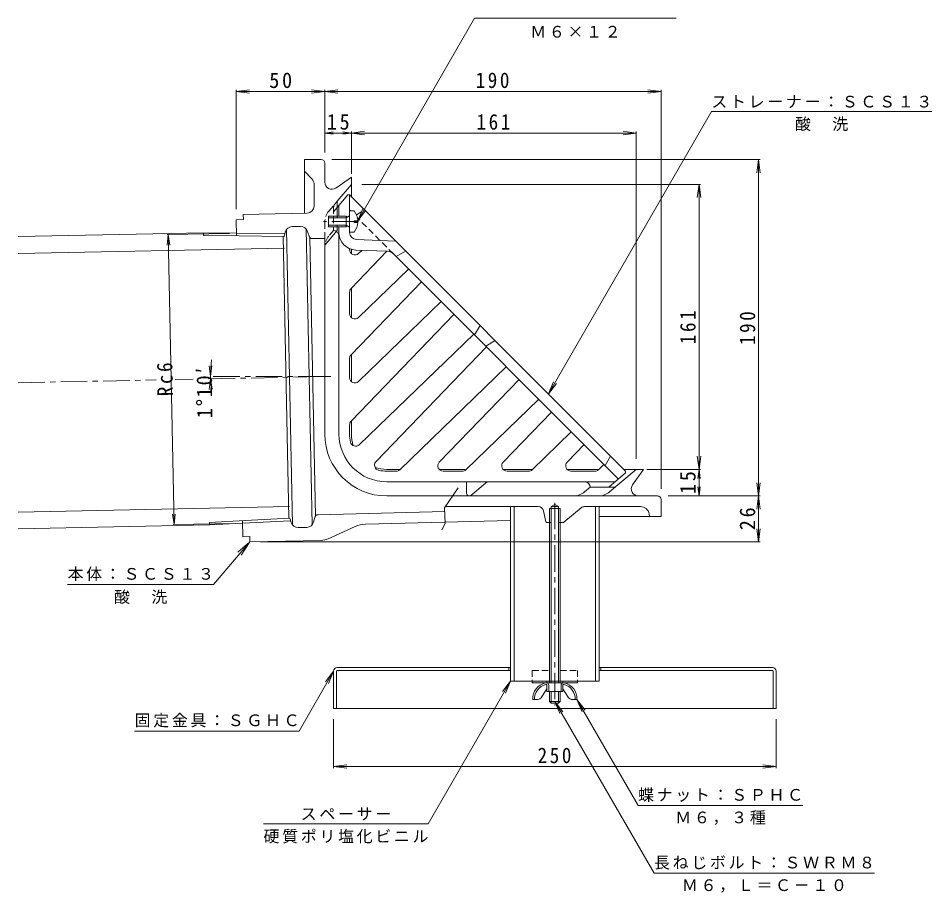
# Model space of a CAD drawing. Units: millimetres at full size, sheet at 1:3. Extents: x -711 to 744, y -582 to 553.
# Drawn here: x -711 to -195, y -405 to 89 of the extents above; entities that cross this region are included whole.
import ezdxf

# ---------------------------------------------------------------- set-up
doc = ezdxf.new("R2010")
doc.units = ezdxf.units.MM
doc.header["$LTSCALE"] = 3
doc.linetypes.add('CHAIN1', pattern=[8, 5, -1, 1, -1])
doc.linetypes.add('DASHED1', pattern=[1.8, 1.2, -0.6])
for name, color, linetype, lineweight in [('3-0', 4, 'Continuous', 9), ('3-2', 6, 'Continuous', 9), ('3-3', 4, 'Continuous', 9), ('3-4', 7, 'Continuous', 9), ('3-5', 7, 'Continuous', 9), ('3-6', 6, 'Continuous', 9), ('3-A', 2, 'Continuous', 9), ('3-B', 3, 'Continuous', 9), ('3-C', 6, 'Continuous', 9), ('3-D', 7, 'Continuous', 9)]:
    doc.layers.add(name, color=color, linetype=linetype, lineweight=lineweight)
doc.styles.add('ＭＳ ゴシック', font='')
doc.styles.get('ＭＳ ゴシック').set_extended_font_data('MS Gothic')

msp = doc.modelspace()

# ---------------------------------------------------------------- linework, layer by layer
at = {"layer": '3-0'}
for p, q in [((-539.85, 8.737), (-549.35, 8.737)), ((-549.35, -21.501), (-549.35, 8.737)), ((-537.85, -4.082), (-537.85, 6.737)), ((-545.193, -2.22), (-549.35, 2.237)), ((-531.555, -7.358), (-522.85, -1.263)), ((-522.85, -12.263), (-522.85, -1.263)), ((-543.85, -17.47), (-543.85, -5.63)), ((-530.85, -14.797), (-522.85, -5.263)), ((-530.85, -24.133), (-530.85, -14.797)), ((-587.85, -25.286), (-587.665, -34.346)), ((-547.768, -21.469), (-583.912, -22.205)), ((-556.038, -197.734), (-559.441, -30.648)), ((-551.489, -29.046), (-556.397, -29.146)), ((-545.039, -197.576), (-548.444, -30.359)), ((-530.85, -31.263), (-530.85, -28.393)), ((-587.695, -32.869), (-560.439, -33.166)), ((-586.186, -34.364), (-560.8, -34.64)), ((-558.118, -193.83), (-561.36, -34.634)), ((-560.8, -34.64), (-560.201, -32.194)), ((-546.774, -34.501), (-547.584, -31.869)), ((-543.14, -192.592), (-546.344, -35.256)), ((-544.822, -35.912), (-537.85, -35.77)), ((-530.85, -31.263), (-537.85, -39.605)), ((-537.85, -35.77), (-537.85, -146.263)), ((-522.85, -44.388), (-522.85, -41.953)), ((-522.85, -80.527), (-522.85, -63.927)), ((-522.85, -116.666), (-522.85, -101.513)), ((-522.85, -146.263), (-522.85, -138.772)), ((-495.359, -166.263), (-502.85, -166.263)), ((-459.226, -166.263), (-473.253, -166.263)), ((-437.114, -166.263), (-420.514, -166.263)), ((-400.976, -166.263), (-383.091, -166.263)), ((-376.938, -178.923), (-361.85, -166.263)), ((-368.85, -166.263), (-357.85, -166.263)), ((-363.946, -174.968), (-357.85, -166.263)), ((-457.726, -173.263), (-457.726, -179.796)), ((-446.192, -173.263), (-455.317, -180.92)), ((-387.85, -176.263), (-391.02, -178.923)), ((-374.859, -176.263), (-387.85, -176.263)), ((-349.85, -181.263), (-502.85, -181.263)), ((-347.85, -183.263), (-347.85, -192.763)), ((-470.091, -190.033), (-541.654, -191.872)), ((-417.256, -187.263), (-469.698, -187.263)), ((-412.937, -195.871), (-414.328, -189.612)), ((-409.85, -187.263), (-405.85, -187.263)), ((-405.85, -187.263), (-407.85, -186.108)), ((-405.85, -188.263), (-405.85, -187.263)), ((-402.71, -196.146), (-392.961, -187.964)), ((-359.523, -187.263), (-391.032, -187.263)), ((-584.39, -195.188), (-584.205, -204.249)), ((-584.36, -196.665), (-557.138, -195.259)), ((-582.913, -195.11), (-557.559, -193.801)), ((-557.559, -193.801), (-556.861, -196.221)), ((-544.241, -196.032), (-543.536, -193.361)), ((-432.85, -195.078), (-514.818, -197.184)), ((-382.85, -192.763), (-347.85, -192.763)), ((-354.603, -191.368), (-354.35, -192.763)), ((-548.027, -199.011), (-552.936, -199.111)), ((-520.613, -198.512), (-535.982, -205.461)), ((-412.449, -196.263), (-409.85, -196.263)), ((-405.85, -196.263), (-403.032, -196.263)), ((-584.205, -204.249), (-580.206, -204.167)), ((-580.145, -207.167), (-580.206, -204.167)), ((-539.899, -206.347), (-580.145, -207.167))]:
    msp.add_line(p, q, dxfattribs=at)
at = {"layer": '3-0', "linetype": 'DASHED1'}
for p, q in [((-535.51, -20.351), (-530.85, -14.797)), ((-532.85, -18.272), (-532.85, -31.263)), ((-537.85, -26.779), (-537.85, -35.77)), ((-532.85, -31.263), (-535.51, -34.433))]:
    msp.add_line(p, q, dxfattribs=at)
at = {"layer": '3-0', "linetype": 'CHAIN1'}
for p, q in [((-518.819, -26.263), (-538.64, -26.263)), ((-711.053, -117.313), (-633.224, -115.729)), ((-622.306, -115.506), (-612.265, -115.302)), ((-603.508, -115.123), (-531.561, -113.658)), ((-537.85, -113.786), (-602.863, -113.786)), ((-407.85, -185.079), (-407.85, -299.582))]:
    msp.add_line(p, q, dxfattribs=at)
at = {"layer": '3-0'}
for points in [[(-587.85, -25.286), (-583.851, -25.204), (-583.912, -22.205)], [(-409.85, -188.263), (-409.85, -187.263), (-407.85, -186.108)]]:
    msp.add_lwpolyline(points, dxfattribs=at)
for centre, radius, start, end in [((-539.85, 6.737), 2, 0, 90), ((-548.85, -5.63), 5, 0, 43.00027), ((-533.85, -4.082), 4, 180, 305.00014), ((-547.85, -17.47), 4, 271.16661, 0), ((-556.316, -33.146), 4, 91.1666, 166.23476), ((-551.407, -33.046), 4, 17.11214, 91.1666), ((-544.862, -33.913), 2, 197.11172, 271.16704), ((-502.85, -146.263), 35, 180, 270), ((-502.85, -146.263), 20, 180, 199.25224), ((-502.85, -146.263), 20, 250.74802, 270), ((-459.226, -167.763), 1.5, 51.43167, 90), ((-360.669, -177.263), 4, 144.99966, 270), ((-456.26, -179.796), 1.466, 180, 309.99966), ((-397.448, -171.263), 10, 270, 310.00006), ((-383.366, -171.263), 10, 270, 309.99991), ((-374.859, -173.263), 3, 270, 309.99988), ((-349.85, -183.263), 2, 0, 90), ((-417.256, -190.262), 3, 12.52844, 90), ((-391.032, -190.263), 3, 90, 129.99988), ((-359.523, -192.263), 5, 10.30489, 90), ((-548.109, -195.012), 4, 271.16661, 345.22124), ((-541.603, -193.871), 2, 91.47194, 165.22124), ((-412.449, -195.762), 0.5, 192.5282, 270), ((-553.018, -195.112), 4, 196.09807, 271.16705), ((-514.433, -212.179), 15, 91.47188, 114.33066), ((-403.032, -195.763), 0.5, 270, 309.9993), ((-540.102, -196.349), 10, 271.16652, 294.33054)]:
    msp.add_arc(centre, radius, start, end, dxfattribs=at)
at = {"layer": '3-0', "linetype": 'DASHED1'}
for centre, radius, start in [((-527.85, -26.779), 10, 139.99985), ((-529.85, -18.272), 3, 139.99997), ((-527.85, -40.861), 10, 140.00005)]:
    msp.add_arc(centre, radius, start, 180, dxfattribs=at)
at = {"layer": '3-2'}
for p, q in [((-524.85, -11.263), (-530.85, -18.413)), ((-524.85, -11.263), (-523.85, -11.263)), ((-523.85, -11.263), (-523.85, -32.414)), ((-523.85, -11.263), (-367.85, -167.263)), ((-529.85, -23.263), (-529.85, -17.221)), ((-529.85, -146.263), (-529.85, -29.263)), ((-520.004, -36.411), (-497.85, -37.263)), ((-523.85, -42.152), (-523.85, -41.579)), ((-523.008, -64.09), (-502.718, -43.08)), ((-502.388, -43.092), (-520.234, -42.406)), ((-518.766, -44.31), (-516.925, -42.533)), ((-499.044, -44.553), (-371.92, -171.678)), ((-497.496, -46.101), (-492.193, -42.919)), ((-518.766, -80.449), (-490.472, -53.126)), ((-523.008, -101.513), (-483.252, -60.345)), ((-523.85, -78.291), (-523.85, -66.174)), ((-518.766, -116.588), (-472.087, -71.511)), ((-523.008, -138.936), (-464.868, -78.73)), ((-450.092, -85.02), (-453.274, -90.323)), ((-453.702, -89.896), (-518.339, -152.315)), ((-446.483, -97.115), (-508.902, -161.752)), ((-441.607, -93.505), (-446.91, -96.687)), ((-523.85, -114.43), (-523.85, -103.597)), ((-495.523, -166.421), (-435.317, -108.281)), ((-473.175, -162.179), (-428.098, -115.5)), ((-458.1, -166.421), (-416.932, -126.665)), ((-437.036, -162.179), (-409.713, -133.885)), ((-523.85, -146.263), (-523.85, -141.02)), ((-420.677, -166.421), (-398.548, -145.05)), ((-400.898, -162.179), (-391.328, -152.269)), ((-376.335, -158.777), (-379.517, -164.081)), ((-383.254, -166.421), (-380.163, -163.435)), ((-497.607, -167.263), (-502.85, -167.263)), ((-460.184, -167.263), (-471.017, -167.263)), ((-422.761, -167.263), (-434.878, -167.263)), ((-385.338, -167.263), (-398.74, -167.263)), ((-367.85, -168.263), (-377.384, -176.263)), ((-367.85, -168.263), (-367.85, -167.263)), ((-373.809, -173.263), (-502.85, -173.263)), ((-388.166, -175.314), (-387.85, -176.263))]:
    msp.add_line(p, q, dxfattribs=at)
at = {"layer": '3-2', "linetype": 'DASHED1'}
for p, q in [((-530.85, -18.413), (-532.85, -20.797)), ((-523.335, -20.263), (-523.85, -19.748)), ((-519.978, -22.516), (-515.365, -19.748)), ((-499.045, -44.553), (-519.483, -24.115)), ((-531.901, -31.579), (-532.85, -31.263))]:
    msp.add_line(p, q, dxfattribs=at)
msp.add_arc((-532.85, -34.425), 3, 59.60564, 71.56497, dxfattribs=at)
at = {"layer": '3-2'}
for centre, radius, start, end in [((-532.85, -34.425), 3, 0, 59.60564), ((-519.85, -32.414), 10, 180, 267.79723), ((-519.85, -32.414), 4, 180, 267.79723), ((-520.85, -42.152), 3, 180.00017, 313.99998), ((-502.58, -48.089), 5, 44.9998, 87.79738), ((-520.85, -66.174), 3, 136.00002, 179.9995), ((-520.85, -78.291), 3, 180.00017, 313.99998), ((-520.85, -103.597), 3, 136.00002, 179.99966), ((-520.85, -114.43), 3, 179.99983, 313.99997), ((-520.85, -141.02), 3, 136.00002, 179.9995), ((-502.85, -146.263), 27, 180, 270), ((-502.85, -146.263), 21, 180, 192.49577), ((-520.423, -150.157), 3, 192.49617, 313.99998), ((-506.744, -163.836), 3, 136.00002, 227.37724), ((-471.017, -164.263), 3, 136.00003, 270.00017), ((-434.878, -164.263), 3, 136.00002, 269.99983), ((-398.74, -164.263), 3, 136.00002, 269.99983), ((-506.744, -163.836), 3, 227.43398, 257.50409), ((-502.85, -146.263), 21, 257.50401, 270), ((-497.607, -164.263), 3, 270.0005, 313.99998), ((-460.184, -164.263), 3, 270.00034, 313.99998), ((-422.761, -164.263), 3, 270.0005, 313.99998), ((-385.338, -164.263), 3, 270, 313.99974), ((-391.012, -176.263), 3, 18.43503, 90)]:
    msp.add_arc(centre, radius, start, end, dxfattribs=at)
at = {"layer": '3-3', "linetype": 'DASHED1'}
for p, q in [((-420.6, -279.762), (-420.6, -285.763)), ((-420.6, -279.762), (-410.85, -279.762)), ((-404.85, -279.762), (-395.1, -279.762)), ((-395.1, -279.762), (-395.1, -285.763))]:
    msp.add_line(p, q, dxfattribs=at)
at = {"layer": '3-3'}
for p, q in [((-420.6, -285.763), (-420.6, -286.762)), ((-420.6, -286.762), (-395.1, -286.762)), ((-412.35, -285.763), (-412.35, -286.762)), ((-403.35, -285.763), (-403.35, -286.762)), ((-395.1, -285.763), (-395.1, -286.762))]:
    msp.add_line(p, q, dxfattribs=at)
at = {"layer": '3-4'}
for p, q in [((-587.85, 47.22), (-580.414, 48.199)), ((-587.85, 48.12), (-587.85, -19.286)), ((-587.85, 47.22), (-537.85, 47.22)), ((-587.85, 47.22), (-580.414, 46.241)), ((-537.85, 47.22), (-545.286, 48.199)), ((-537.85, 47.22), (-545.286, 46.241)), ((-537.85, 47.22), (-530.414, 48.199)), ((-537.85, 48.12), (-537.85, 12.737)), ((-537.85, 47.22), (-347.85, 47.22)), ((-537.85, 47.22), (-530.414, 46.241)), ((-347.85, 47.22), (-355.286, 48.199)), ((-347.85, 47.22), (-355.286, 46.241)), ((-347.85, 48.12), (-347.85, -177.263)), ((-537.85, 23.702), (-533.067, 24.332)), ((-537.85, 23.702), (-522.85, 23.702)), ((-537.85, 23.702), (-533.067, 23.073)), ((-522.85, 23.702), (-527.632, 24.332)), ((-522.85, 23.702), (-527.632, 23.073)), ((-522.85, 23.702), (-515.414, 24.681)), ((-522.85, 24.602), (-522.85, 0.737)), ((-522.85, 23.702), (-361.85, 23.702)), ((-522.85, 23.702), (-515.414, 22.723)), ((-361.85, 23.702), (-369.286, 24.681)), ((-361.85, 23.702), (-369.286, 22.723)), ((-361.85, 24.602), (-361.85, -160.263)), ((-291.836, 8.737), (-533.85, 8.737)), ((-292.736, 8.737), (-293.715, 1.302)), ((-292.736, -181.263), (-292.736, 8.737)), ((-292.736, 8.737), (-291.757, 1.302)), ((-325.498, -5.263), (-516.85, -5.263)), ((-326.398, -5.263), (-327.377, -12.698)), ((-326.398, -166.263), (-326.398, -5.263)), ((-326.398, -5.263), (-325.419, -12.698)), ((-626.337, -33.654), (-626.999, -39.617)), ((-591.695, -32.949), (-626.937, -33.666)), ((-626.337, -33.654), (-623.001, -197.45)), ((-626.337, -33.654), (-625.433, -39.586)), ((-602.462, -113.785), (-603.245, -107.837)), ((-602.462, -113.785), (-601.679, -107.837)), ((-602.449, -115.1), (-603.111, -121.063)), ((-602.449, -115.1), (-601.545, -121.031)), ((-326.398, -166.263), (-327.377, -158.827)), ((-326.398, -166.263), (-325.419, -158.827)), ((-325.498, -166.263), (-355.85, -166.263)), ((-326.398, -166.263), (-327.081, -171.448)), ((-326.398, -181.263), (-326.398, -166.263)), ((-326.398, -166.263), (-325.716, -171.448)), ((-292.736, -181.263), (-293.715, -173.827)), ((-292.736, -181.263), (-291.757, -173.827)), ((-326.398, -181.263), (-327.081, -176.077)), ((-326.398, -181.263), (-325.716, -176.077)), ((-291.836, -181.263), (-343.85, -181.263)), ((-292.736, -181.263), (-293.715, -188.698)), ((-292.736, -207.167), (-292.736, -181.263)), ((-292.736, -181.263), (-291.757, -188.698)), ((-623.001, -197.45), (-623.906, -191.519)), ((-623.001, -197.45), (-622.34, -191.487)), ((-588.359, -196.745), (-623.601, -197.462)), ((-292.736, -207.167), (-293.715, -199.731)), ((-292.736, -207.167), (-291.757, -199.731)), ((-291.836, -207.167), (-574.145, -207.167)), ((-532.85, -334.985), (-532.85, -307.263)), ((-282.85, -334.985), (-282.85, -307.263)), ((-532.85, -334.085), (-525.414, -333.106)), ((-532.85, -334.085), (-282.85, -334.085)), ((-532.85, -334.085), (-525.414, -335.063)), ((-282.85, -334.085), (-290.286, -333.106)), ((-282.85, -334.085), (-290.286, -335.063))]:
    msp.add_line(p, q, dxfattribs=at)
msp.add_arc((-537.912, -113.785), 64.55, 171.62926, 187.68095, dxfattribs=at)
at = {"layer": '3-5'}
for p, q in [((-519.261, -25.783), (-453.266, 88.523)), ((-453.266, 88.523), (-339.266, 88.523)), ((-411.464, -123.649), (-319.403, 35.805)), ((-319.403, 35.805), (-194.903, 35.805)), ((-519.261, -25.783), (-516.391, -18.854)), ((-519.261, -25.783), (-514.695, -19.833)), ((-411.464, -123.649), (-408.593, -116.72)), ((-411.464, -123.649), (-406.898, -117.699)), ((-580.145, -207.167), (-585.198, -214.614)), ((-683.157, -231.281), (-600.657, -231.281)), ((-532.85, -280.263), (-552.336, -314.013)), ((-532.85, -280.263), (-537.416, -286.213)), ((-532.85, -280.263), (-535.72, -287.192)), ((-432.85, -285.763), (-479.469, -366.509)), ((-432.85, -285.763), (-437.415, -291.713)), ((-432.85, -285.763), (-435.72, -292.692)), ((-407.85, -297.263), (-351.808, -394.329)), ((-407.85, -297.263), (-403.284, -303.213)), ((-407.85, -297.263), (-404.98, -304.192)), ((-395.35, -296.262), (-360.82, -356.069)), ((-395.35, -296.262), (-390.784, -302.213)), ((-395.35, -296.262), (-392.48, -303.192)), ((-645.336, -314.013), (-552.336, -314.013)), ((-360.82, -356.069), (-267.82, -356.069)), ((-572.469, -366.509), (-479.469, -366.509)), ((-351.808, -394.329), (-227.308, -394.329))]:
    msp.add_line(p, q, dxfattribs=at)
msp.add_lwpolyline([(-600.657, -231.281), (-580.145, -207.167), (-586.954, -213.052)], dxfattribs=at)
at = {"layer": '3-6'}
for p, q in [((-432.85, -187.263), (-432.85, -285.763)), ((-430.85, -187.263), (-430.85, -285.763)), ((-384.85, -187.263), (-384.85, -285.763)), ((-382.85, -187.263), (-382.85, -285.763)), ((-432.85, -285.763), (-382.85, -285.763))]:
    msp.add_line(p, q, dxfattribs=at)
at = {"layer": '3-A'}
for p, q in [((-521.25, -20.263), (-523.85, -20.263)), ((-535.85, -23.263), (-535.85, -29.263)), ((-525.85, -23.263), (-535.85, -23.263)), ((-525.85, -24.133), (-535.85, -24.133)), ((-525.85, -24.133), (-523.977, -23.081)), ((-525.85, -23.263), (-525.086, -23.704)), ((-525.85, -23.263), (-525.85, -29.263)), ((-521.25, -26.742), (-521.25, -25.783)), ((-519.261, -25.783), (-521.25, -25.783)), ((-525.85, -28.393), (-535.85, -28.393)), ((-525.85, -29.263), (-535.85, -29.263)), ((-525.85, -28.393), (-523.977, -29.445)), ((-525.85, -29.263), (-525.086, -28.822)), ((-519.261, -26.742), (-521.25, -26.742)), ((-521.25, -32.262), (-523.85, -32.262)), ((-410.85, -188.263), (-404.85, -188.263)), ((-410.85, -188.263), (-410.85, -286.762)), ((-409.85, -188.263), (-409.85, -286.762)), ((-405.85, -188.263), (-405.85, -286.762)), ((-404.85, -188.263), (-404.85, -286.762)), ((-412.55, -287.763), (-413.035, -287.763)), ((-412.35, -291.762), (-412.35, -287.962)), ((-411.35, -287.962), (-411.35, -291.762)), ((-404.35, -287.962), (-404.35, -291.762)), ((-403.35, -291.762), (-403.35, -287.962)), ((-403.15, -287.763), (-402.664, -287.763)), ((-414.954, -294.395), (-412.35, -290.262)), ((-412.35, -291.762), (-403.35, -291.762)), ((-410.85, -291.763), (-410.85, -297.263)), ((-409.85, -291.763), (-409.85, -298.263)), ((-405.85, -291.763), (-405.85, -298.263)), ((-404.85, -291.763), (-404.85, -297.263)), ((-400.746, -294.395), (-403.35, -290.262)), ((-418.338, -296.262), (-420.35, -296.262)), ((-410.85, -297.263), (-404.85, -297.263)), ((-397.361, -296.262), (-395.35, -296.262))]:
    msp.add_line(p, q, dxfattribs=at)
msp.add_lwpolyline([(-410.85, -297.263), (-409.85, -298.263), (-405.85, -298.263), (-404.85, -297.263)], dxfattribs=at)
for centre, radius, start, end in [((-529.25, -26.263), 10, 2.74562, 36.86987), ((-524.1, -22.863), 0.25, 299.32918, 0), ((-524.1, -29.663), 0.25, 0, 60.67082), ((-529.25, -26.263), 10, 323.13013, 357.25438), ((-411.114, -295.784), 9.248, 102.71823, 182.96507), ((-411.114, -295.784), 8.248, 103.47058, 182.96507), ((-412.55, -287.962), 1.2, 0, 90), ((-412.55, -287.962), 0.2, 0, 90), ((-403.15, -287.962), 1.2, 90, 180), ((-403.15, -287.962), 0.2, 90, 180), ((-404.586, -295.784), 8.248, 357.03493, 76.52942), ((-404.586, -295.784), 9.248, 357.03493, 77.28177), ((-418.338, -292.262), 4, 270, 327.78351), ((-397.361, -292.262), 4, 212.21649, 270)]:
    msp.add_arc(centre, radius, start, end, dxfattribs=at)
at = {"layer": '3-B'}
for p, q in [((-530.75, -278.163), (-432.85, -278.163)), ((-433.85, -278.163), (-433.85, -279.762)), ((-382.85, -278.163), (-284.95, -278.163)), ((-381.85, -278.163), (-381.85, -279.762)), ((-532.85, -280.263), (-532.85, -301.263)), ((-531.25, -280.263), (-531.25, -301.263)), ((-432.85, -279.762), (-530.75, -279.762)), ((-284.95, -279.762), (-382.85, -279.762)), ((-284.45, -280.263), (-284.45, -301.263)), ((-282.85, -280.263), (-282.85, -301.263)), ((-532.85, -301.263), (-282.85, -301.263))]:
    msp.add_line(p, q, dxfattribs=at)
for centre, radius, start, end in [((-530.75, -280.263), 2.1, 90, 180), ((-284.95, -280.263), 2.1, 0, 90), ((-530.75, -280.263), 0.5, 90, 180), ((-284.95, -280.263), 0.5, 0, 90)]:
    msp.add_arc(centre, radius, start, end, dxfattribs=at)
at = {"layer": '3-C'}
for p, q in [((-606.352, -32.664), (-711.053, -34.796)), ((-586.186, -34.362), (-606.368, -34.142)), ((-560.685, -41.236), (-711.053, -44.298)), ((-557.712, -187.206), (-711.053, -190.328)), ((-582.913, -195.112), (-603.069, -196.153)), ((-602.993, -197.63), (-711.053, -199.83))]:
    msp.add_line(p, q, dxfattribs=at)
for points in [[(-587.634, -32.868), (-606.352, -32.664), (-606.368, -34.142)], [(-584.299, -196.664), (-602.993, -197.63), (-603.069, -196.153)]]:
    msp.add_lwpolyline(points, dxfattribs=at)
at = {"layer": '3-D'}
msp.add_line((-462.428, -176.688), (-470.169, -187.946), dxfattribs=at)
msp.add_line((-462.428, -176.688), (-470.169, -187.946), dxfattribs=at)
for points in [[(-470.169, -187.946), (-469.843, -196.742), (-471.797, -200.435)], [(-470.169, -187.946), (-469.843, -196.742), (-471.797, -200.434)]]:
    msp.add_lwpolyline(points, dxfattribs=at)

# ---------------------------------------------------------------- texts
at = {"layer": '3-4', "color": 2, "char_height": 8.798, "attachment_point": 7, "style": 'ＭＳ ゴシック'}
for s, insert in [('\\T1.27;\\W0.95;50', (-569.225, 49.02)), ('\\T1.27;\\W0.9;190', (-452.6, 49.02)), ('\\T1.27;\\W0.95;15', (-536.725, 25.502)), ('\\T1.27;\\W0.9;161', (-452.1, 25.502)), ('\\T1.27;\\W0.9;250', (-417.6, -332.285))]:
    msp.add_mtext(s, dxfattribs=dict(at, insert=insert))
for s, insert, rotation in [('\\T1.27;\\W0.9;161', (-328.198, -95.513), 90), ('\\T1.27;\\W0.9;190', (-294.536, -96.013), 90), ('\\T1.27;\\W0.9;Rc6', (-623.489, -124.835), 91.167), ('\\T1.19;\\W0.95;1°10′', (-601.226, -137.306), 90.583), ('\\T1.27;\\W0.95;15', (-328.198, -180.138), 90), ('\\T1.27;\\W0.95;26', (-294.536, -200.59), 90)]:
    msp.add_mtext(s, dxfattribs=dict(at, insert=insert, rotation=rotation))
at = {"layer": '3-5', "char_height": 6.598, "attachment_point": 7, "style": 'ＭＳ ゴシック'}
for s, insert in [('\\T1.17;Ｍ６×１２', (-421.766, 77.523)), ('\\T1.17;ストレーナー：ＳＣＳ１３', (-319.403, 37.805)), ('\\T1.17;酸\u3000洗', (-272.153, 24.805)), ('\\T1.17;本体：ＳＣＳ１３', (-683.157, -229.281)), ('\\T1.17;酸\u3000洗', (-656.907, -242.281)), ('\\T1.17;固定金具：ＳＧＨＣ', (-645.336, -312.013)), ('\\T1.17;蝶ナット：ＳＰＨＣ', (-360.82, -354.069)), ('\\T1.17;スペーサー', (-551.469, -364.509)), ('\\T1.17;Ｍ６，３種', (-339.82, -367.069)), ('\\T1.17;硬質ポリ塩化ビニル', (-572.469, -377.509)), ('\\T1.17;長ねじボルト：ＳＷＲＭ８', (-351.808, -392.329)), ('\\T1.17;Ｍ６，Ｌ＝Ｃ－１０', (-336.058, -405.329))]:
    msp.add_mtext(s, dxfattribs=dict(at, insert=insert))

doc.saveas('drawing.dxf')
